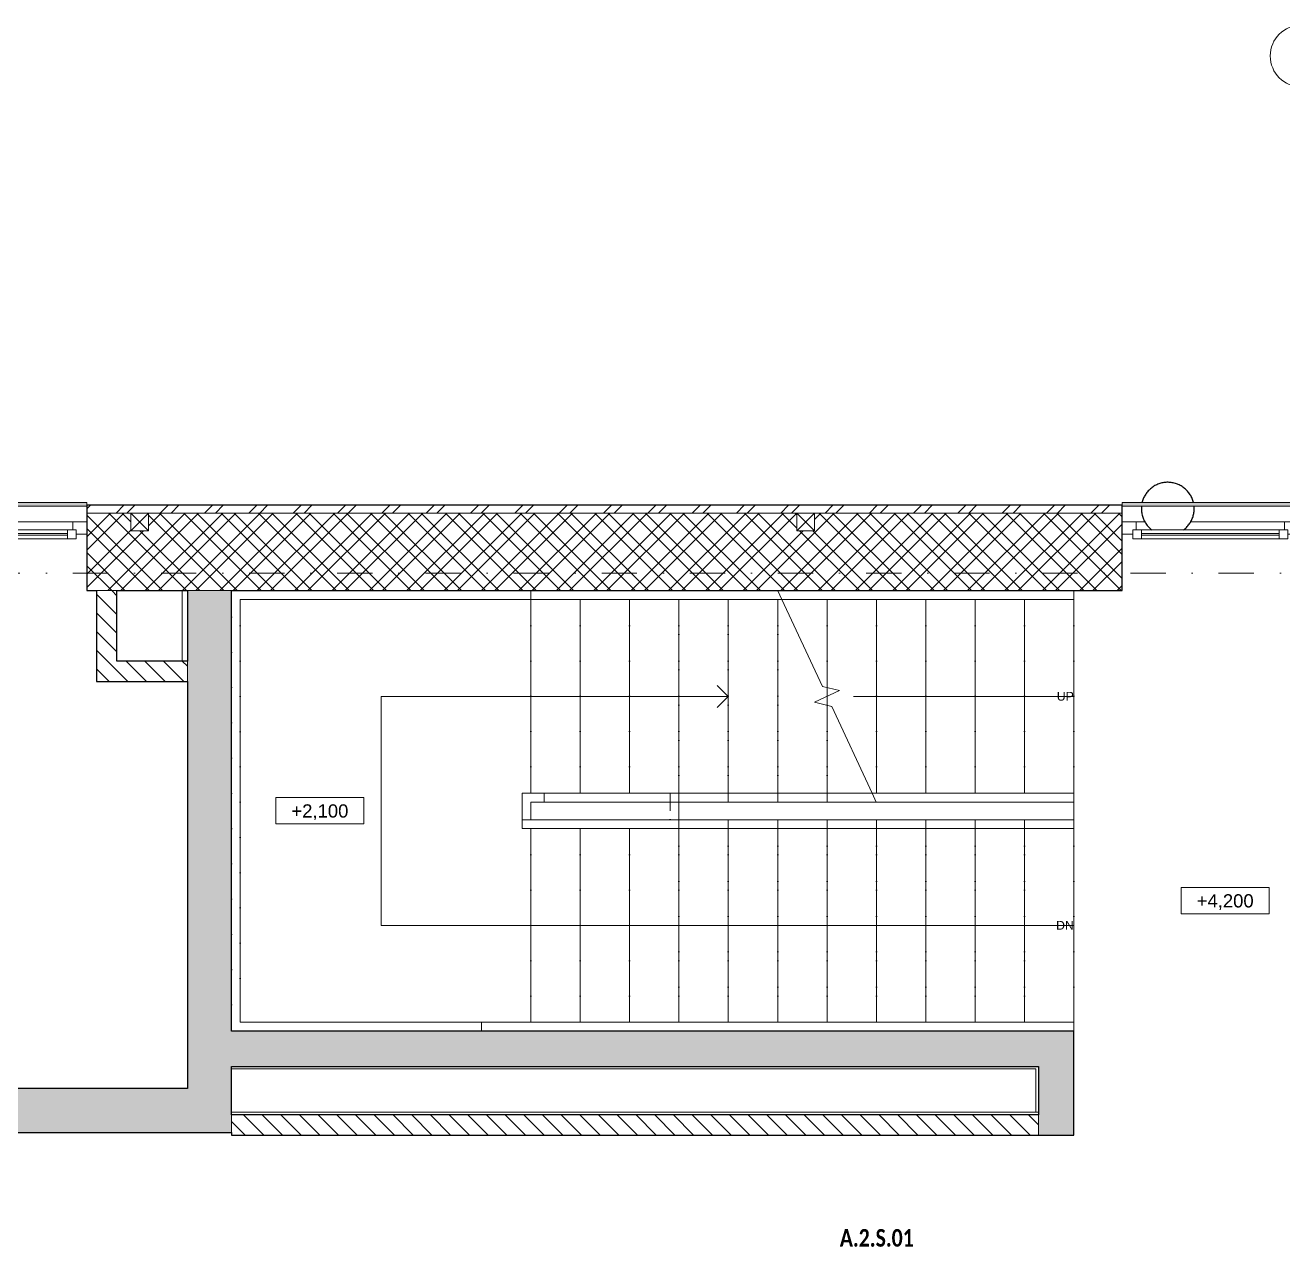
# Model space of a CAD drawing. Header units: millimetres. Extents: x -3417 to 49379, y -3604 to 14792.
# Drawn here: x 8960 to 16096, y 7825 to 14760 of the extents above; entities that cross this region are included whole.
import ezdxf

# ---------------------------------------------------------------- set-up
doc = ezdxf.new("R2010")
doc.units = ezdxf.units.MM
doc.linetypes.add('UDL_2NP_A$0$HA_DashDot_10mm-S3mm', pattern=[500, 200, -150, 0, -150])
doc.linetypes.add('UDL_2NP_A$0$HA_DashDot_4mm-S1mm', pattern=[200, 100, -50, 0, -50])
for name, color, linetype, lineweight in [('ABMV_det-koty 10', 140, 'Continuous', 5), ('UDL_2NP_A$0$A-AREA-____-IDEN', 252, 'Continuous', 9), ('UDL_2NP_A$0$A-FLOR-____-OTLN', 252, 'Continuous', 9), ('UDL_2NP_A$0$A-FLOR-HRAL-MBND', 252, 'UDL_2NP_A$0$HA_DashDot_4mm-S1mm', 9), ('UDL_2NP_A$0$A-FLOR-HRAL-OTLN', 252, 'Continuous', 9), ('UDL_2NP_A$0$A-GENM-____-OTLN', 252, 'Continuous', 9), ('UDL_2NP_A$0$A-GLAZ-____-MCUT', 252, 'Continuous', 5), ('UDL_2NP_A$0$A-GLAZ-____-OTLN', 252, 'Continuous', 5), ('UDL_2NP_A$0$A-WALL-____-MCUT', 252, 'Continuous', 9), ('UDL_2NP_A$0$A-WALL-____-PATT', 252, 'Continuous', 25), ('UDL_2NP_A$0$G-____-____-DIMS', 252, 'Continuous', 5), ('UDL_2NP_A$0$I-WALL-____-MCUT', 252, 'Continuous', 25), ('UDL_2NP_A$0$M-HVAC-DUCT-OTLN', 252, 'Continuous', 9), ('UDL_2NP_A$0$S-GRID-____-IDEN', 252, 'Continuous', 9), ('UDL_2NP_A$0$S-GRID-____-OTLN', 252, 'Continuous', 5), ('UDL_2NP_A$0$S-STRS-____-IDEN', 252, 'Continuous', 5), ('UDL_2NP_A$0$S-STRS-____-MBND', 252, 'UDL_2NP_A$0$HA_DashDot_4mm-S1mm', 9), ('UDL_2NP_A$0$S-STRS-____-OTLN', 252, 'Continuous', 9)]:
    doc.layers.add(name, color=color, linetype=linetype, lineweight=lineweight)
doc.styles.add('UDL_2NP_A$0$Arial', font='arial.ttf', dxfattribs={"height": 50})
doc.styles.add('UDL_2NP_A$0$Arial_2', font='arial.ttf', dxfattribs={"height": 75})
doc.styles.add('UDL_2NP_A$0$Calibri_B', font='calibrib.ttf', dxfattribs={"width": 0.8, "height": 100})
pattern_1 = [(135, (0, 0), (-53.033, -53.033), [])]

# ---------------------------------------------------------------- blocks, each defined once
blk = doc.blocks.new('UDL_2NP_A$0$Top Rail Type - Top Rail_Internal_-1380920-UDL_2NP-A')
at = {"layer": 'UDL_2NP_A$0$A-FLOR-HRAL-OTLN'}
for p, q in [((11830, 11499.6), (10180.4, 11499.6)), ((10180.4, 11499.6), (10180.4, 9100.4)), ((11830, 11549.6), (11830, 11499.6)), ((13253.7, 11499.6), (11830, 11499.6)), ((10180.4, 9100.4), (11550, 9100.4)), ((11550, 9050.4), (11550, 9100.4)), ((11550, 9100.4), (11830, 9100.4)), ((11830, 9100.4), (14910, 9100.4)), ((14910, 9100.4), (14910, 9050.4)), ((14910, 9050.4), (13150, 9050.4))]:
    blk.add_line(p, q, dxfattribs=at)
blk = doc.blocks.new('UDL_2NP_A$0$Top Rail Type - Top Rail_Internal_-V1-UDL_2NP-A')
at = {"layer": 'UDL_2NP_A$0$A-FLOR-HRAL-OTLN'}
for p, q in [((10180.4, 11499.6), (10180.4, 9100.4)), ((11830, 11499.6), (10180.4, 11499.6)), ((13253.7, 11499.6), (11830, 11499.6)), ((10180.4, 9100.4), (11550, 9100.4)), ((11550, 9100.4), (14910, 9100.4)), ((14910, 9100.4), (14910, 9050.4)), ((13150, 9050.4), (14910, 9050.4))]:
    blk.add_line(p, q, dxfattribs=at)
blk = doc.blocks.new('UDL_2NP_A$0$Top Rail Type - Top Rail_Internal_-1380936-UDL_2NP-A')
at = {"layer": 'UDL_2NP_A$0$A-FLOR-HRAL-OTLN'}
for p, q in [((11779.6, 10400.4), (11904.6, 10400.4)), ((11779.6, 10275.4), (11779.6, 10400.4)), ((11904.6, 10350.4), (11829.6, 10350.4)), ((11829.6, 10350.4), (11829.6, 10275.4)), ((11904.6, 10400.4), (13766.3, 10400.4)), ((11904.6, 10400.4), (11904.6, 10350.4)), ((13789.6, 10350.4), (11904.6, 10350.4)), ((11779.6, 10249.6), (11779.6, 10275.4)), ((11779.6, 10249.6), (11779.6, 10199.6)), ((11779.6, 10199.6), (11779.6, 10249.6)), ((11779.6, 10249.6), (14910, 10249.6)), ((11829.6, 10275.4), (11829.6, 10249.6)), ((14910, 10249.6), (14910, 10199.6)), ((14910, 10199.6), (11779.6, 10199.6))]:
    blk.add_line(p, q, dxfattribs=at)
blk = doc.blocks.new('UDL_2NP_A$0$Top Rail Type - Top Rail_Internal_-V2-UDL_2NP-A')
at = {"layer": 'UDL_2NP_A$0$A-FLOR-HRAL-OTLN'}
for p, q in [((11779.6, 10400.4), (11779.6, 10249.6)), ((11904.6, 10400.4), (11779.6, 10400.4)), ((11829.6, 10350.4), (11829.6, 10249.6)), ((11904.6, 10350.4), (11829.6, 10350.4)), ((13766.3, 10400.4), (11904.6, 10400.4)), ((13789.6, 10350.4), (11904.6, 10350.4)), ((11829.6, 10249.6), (14910, 10249.6)), ((14910, 10249.6), (14910, 10199.6)), ((11779.6, 10199.6), (14910, 10199.6))]:
    blk.add_line(p, q, dxfattribs=at)
blk = doc.blocks.new('UDL_2NP_A$0$Top Rail Type - Top Rail_Internal_-1382137-UDL_2NP-A')
at = {"layer": 'UDL_2NP_A$0$A-FLOR-HRAL-MBND'}
for p, q in [((10130.7, 11549.6), (10130.7, 9050.4)), ((12670, 11549.6), (10130.7, 11549.6)), ((10180.7, 11499.6), (10180.7, 9100.4)), ((12670, 11499.6), (10180.7, 11499.6)), ((13230.4, 11549.6), (12670, 11549.6)), ((13253.7, 11499.6), (12670, 11499.6)), ((10180.7, 9100.4), (12390, 9100.4)), ((12390, 9100.4), (14910, 9100.4)), ((14910, 9100.4), (14910, 9050.4)), ((10130.7, 9050.4), (12390, 9050.4)), ((12390, 9050.4), (14910, 9050.4))]:
    blk.add_line(p, q, dxfattribs=at)
at = {"layer": 'UDL_2NP_A$0$A-FLOR-HRAL-OTLN'}
for p, q in [((13230.4, 11549.6), (13253.7, 11499.6)), ((14910, 11549.6), (13230.4, 11549.6)), ((14910, 11499.6), (13253.7, 11499.6)), ((14910, 11499.6), (14910, 11549.6))]:
    blk.add_line(p, q, dxfattribs=at)
blk = doc.blocks.new('UDL_2NP_A$0$Top Rail Type - Top Rail_Internal_-1382153-UDL_2NP-A')
at = {"layer": 'UDL_2NP_A$0$A-FLOR-HRAL-MBND'}
for p, q in [((12619.6, 10400.4), (12619.6, 10199.6)), ((12744.6, 10400.4), (12619.6, 10400.4)), ((12669.6, 10350.4), (12669.6, 10249.6)), ((12744.6, 10350.4), (12669.6, 10350.4)), ((13766.3, 10400.4), (12744.6, 10400.4)), ((13789.6, 10350.4), (12744.6, 10350.4)), ((12669.6, 10249.6), (14910, 10249.6)), ((14910, 10249.6), (14910, 10199.6)), ((12619.6, 10199.6), (14910, 10199.6))]:
    blk.add_line(p, q, dxfattribs=at)
at = {"layer": 'UDL_2NP_A$0$A-FLOR-HRAL-OTLN'}
for p, q in [((13766.3, 10400.4), (13789.6, 10350.4)), ((14910, 10400.4), (13766.3, 10400.4)), ((14910, 10350.4), (13789.6, 10350.4)), ((14910, 10350.4), (14910, 10400.4))]:
    blk.add_line(p, q, dxfattribs=at)
blk = doc.blocks.new('UDL_2NP_A$0$HA_WD_SinglePanel - 1000x2400-1387701-UDL_2NP-A')
at = {"layer": 'UDL_2NP_A$0$A-GLAZ-____-MCUT'}
for p, q in [((-420, 170), (-500, 170)), ((-420, 125), (-420, 170)), ((500, 170), (420, 170)), ((420, 170), (420, 125)), ((-500, 100), (-440, 100)), ((-440, 75), (-440, 125)), ((-440, 125), (-390, 125)), ((-390, 75), (-440, 75)), ((-390, 125), (-390, 75)), ((390, 105), (-390, 105)), ((390, 95), (-390, 95)), ((390, 75), (390, 125)), ((390, 125), (440, 125)), ((440, 75), (390, 75)), ((440, 125), (440, 75)), ((440, 100), (500, 100))]:
    blk.add_line(p, q, dxfattribs=at)
at = {"layer": 'UDL_2NP_A$0$A-GLAZ-____-OTLN'}
for p, q in [((-370.2, 170), (-420, 170)), ((420, 170), (-124.7, 170)), ((440, 125), (-440, 125)), ((-440, 75), (-440, 125)), ((-440, 75), (440, 75)), ((390, 125), (-390, 125)), ((390, 75), (-390, 75)), ((440, 125), (440, 75))]:
    blk.add_line(p, q, dxfattribs=at)
blk = doc.blocks.new('UDL_2NP_A$0$HA_WD_SinglePanel - 1000x2400-V3-UDL_2NP-A')
at = {"layer": 'UDL_2NP_A$0$A-GLAZ-____-MCUT'}
for p, q in [((-420, 170), (-500, 170)), ((-420, 125), (-420, 170)), ((500, 170), (420, 170)), ((420, 170), (420, 125)), ((-500, 100), (-440, 100)), ((-440, 75), (-440, 125)), ((-440, 125), (-390, 125)), ((-390, 75), (-440, 75)), ((-390, 125), (-390, 75)), ((390, 105), (-390, 105)), ((390, 95), (-390, 95)), ((390, 75), (390, 125)), ((390, 125), (440, 125)), ((440, 75), (390, 75)), ((440, 125), (440, 75)), ((440, 100), (500, 100))]:
    blk.add_line(p, q, dxfattribs=at)
at = {"layer": 'UDL_2NP_A$0$A-GLAZ-____-OTLN'}
for p, q in [((-370.3, 170), (-420, 170)), ((420, 170), (-112.3, 170)), ((440, 125), (-440, 125)), ((-440, 75), (-440, 125)), ((-440, 75), (440, 75)), ((390, 125), (-390, 125)), ((390, 75), (-390, 75)), ((440, 125), (440, 75))]:
    blk.add_line(p, q, dxfattribs=at)
blk = doc.blocks.new('UDL_2NP_A$0$HA_GM_Shaft_Rectangle - Default-1554857-UDL_2NP-A')
at = {"layer": 'UDL_2NP_A$0$A-GENM-____-OTLN'}
for p, q in [((0, -245), (0, 0)), ((0, 0), (4565, 0)), ((4565, 0), (4565, -245)), ((4565, -245), (0, -245))]:
    blk.add_line(p, q, dxfattribs=at)
blk = doc.blocks.new('UDL_2NP_A$0$HA_GM_Shaft_Rectangle - Default-1545500-UDL_2NP-A')
at = {"layer": 'UDL_2NP_A$0$A-GENM-____-OTLN'}
for p, q in [((0, -400), (0, 0)), ((0, 0), (370.4, 0)), ((370.4, 0), (370.4, -400)), ((370.4, -400), (0, -400))]:
    blk.add_line(p, q, dxfattribs=at)
blk = doc.blocks.new('UDL_2NP_A$0$Railing - Railing-1645221-UDL_2NP-A')
at = {"layer": 'UDL_2NP_A$0$A-FLOR-HRAL-OTLN'}
blk.add_hatch(color=256, dxfattribs=at).paths.add_polyline_path([(9310, 12030), (9310, 12050), (8310, 12050), (8310, 12030), (9305.8, 12030)])
for p, q in [((8310, 12035), (8310, 12050)), ((9310, 12050), (8310, 12050)), ((8310, 12030), (9310, 12030)), ((9310, 12050), (9310, 12035))]:
    blk.add_line(p, q, dxfattribs=at)
blk = doc.blocks.new('UDL_2NP_A$0$Railing - Railing-1645365-UDL_2NP-A')
at = {"layer": 'UDL_2NP_A$0$A-FLOR-HRAL-OTLN'}
blk.add_hatch(color=256, dxfattribs=at).paths.add_polyline_path([(16185, 12030), (16185, 12050), (15185, 12050), (15185, 12030), (15872.7, 12030)])
for p, q in [((15185, 12035), (15185, 12050)), ((16185, 12050), (15185, 12050)), ((15185, 12030), (16185, 12030)), ((16185, 12050), (16185, 12035))]:
    blk.add_line(p, q, dxfattribs=at)
blk = doc.blocks.new('UDL_2NP_A$0$HA_GM_ProductsPlaceholder - LP31 - Prosklenné zabradlí-V16-UDL_2NP-A')
at = {"layer": 'UDL_2NP_A$0$A-GENM-____-OTLN', "lineweight": 25, "flags": 128}
for points in [[(145.8, 35), (145.7, 35.7), (144.2, 41.5), (142.4, 47.2), (140.4, 52.8), (138.2, 58.4), (135.7, 63.9), (133, 69.3), (130.2, 74.5), (127.1, 79.7), (123.8, 84.7), (120.3, 89.6), (116.6, 94.3), (112.8, 98.9), (108.7, 103.3), (104.5, 107.6), (100.1, 111.7), (95.6, 115.6), (90.9, 119.3), (86, 122.9), (81, 126.2), (75.9, 129.4), (70.7, 132.3), (65.4, 135), (59.9, 137.5), (54.4, 139.8), (48.7, 141.9), (43, 143.7), (37.2, 145.3), (31.4, 146.7), (25.5, 147.8), (19.6, 148.7), (13.6, 149.4), (7.6, 149.8), (1.6, 150), (-4.4, 149.9), (-10.4, 149.6), (-16.3, 149.1), (-22.3, 148.3), (-28.2, 147.3), (-34.1, 146.1), (-39.9, 144.6), (-45.6, 142.9), (-51.3, 140.9), (-56.9, 138.8), (-62.4, 136.4), (-67.8, 133.8), (-73.1, 131), (-78.3, 127.9), (-83.4, 124.7), (-88.3, 121.3), (-93.1, 117.6), (-97.7, 113.8), (-102.2, 109.8), (-106.5, 105.7), (-110.6, 101.3), (-114.6, 96.8), (-118.4, 92.2), (-121.9, 87.3), (-125.3, 82.4), (-128.5, 77.3), (-131.5, 72.1), (-134.3, 66.8), (-136.9, 61.4), (-139.2, 55.9), (-141.3, 50.2), (-143.2, 44.6), (-144.9, 38.8), (-145.8, 35)], [(-149.2, 15), (-149.7, 9.2), (-150, 3.2), (-150, 0)], [(-150, 0), (-149.9, -6), (-149.5, -12), (-148.9, -18), (-148.1, -23.9), (-147, -29.8), (-145.7, -35.7), (-144.2, -41.5), (-142.4, -47.2), (-140.4, -52.8), (-138.2, -58.4), (-135.7, -63.9), (-133, -69.3), (-130.2, -74.5), (-127.1, -79.7), (-123.8, -84.7), (-120.3, -89.6), (-116.6, -94.3), (-112.8, -98.9), (-108.7, -103.3), (-104.5, -107.6), (-100.1, -111.7), (-95.6, -115.6), (-90.9, -119.3), (-90, -120)], [(90, -120), (93.1, -117.6), (97.7, -113.8), (102.2, -109.8), (106.5, -105.7), (110.6, -101.3), (114.6, -96.8), (118.4, -92.2), (121.9, -87.3), (125.3, -82.4), (128.5, -77.3), (131.5, -72.1), (134.3, -66.8), (136.9, -61.4), (139.2, -55.9), (141.3, -50.2), (143.2, -44.6), (144.9, -38.8), (146.3, -33), (147.5, -27.1), (148.5, -21.2), (149.2, -15.2), (149.7, -9.2), (150, -3.2), (150, 0)], [(150, 0), (149.9, 6), (149.5, 12), (149.2, 15)]]:
    blk.add_lwpolyline(points, dxfattribs=at)
blk = doc.blocks.new('UDL_2NP_A$0$Grid - Radius 3_5mm-353793-UDL_2NP-A')
at = {"layer": 'UDL_2NP_A$0$S-GRID-____-IDEN'}
blk.add_circle((0, 0), 3.5, dxfattribs=at)
blk = doc.blocks.new('UDL_2NP_A$0$Spot Elevations - Generic-448778-UDL_2NP-A')
at = {"layer": 'UDL_2NP_A$0$G-____-____-DIMS', "lineweight": 9}
for p, q in [((-5, 0), (-5, 3)), ((-5, 3), (5, 3)), ((5, 3), (5, 0)), ((5, 0), (-5, 0))]:
    blk.add_line(p, q, dxfattribs=at)
blk = doc.blocks.new('UDL_2NP_A')
at = {"layer": 'UDL_2NP_A$0$A-WALL-____-PATT', "lineweight": 5}
h = blk.add_hatch(dxfattribs=at)
h.set_pattern_fill('FP_5', color=256, style=0, pattern_type=2)
h.set_pattern_definition([(45, (0, 0), (-125.7236, 125.7236), []), (45, (0, 190.5), (-125.7236, 125.7236), [])])
h.paths.add_polyline_path([(549.8, 11990), (4435, 11990), (4435, 12035), (-385, 12035), (-385, 11990), (200, 11990)])
h.paths.add_polyline_path([(6435, 11990), (8310, 11990), (8310, 12035), (6435, 12035)])
h.paths.add_polyline_path([(9310, 11990), (15185, 11990), (15185, 12035), (9310, 12035)])
h.paths.add_polyline_path([(22500, 11990), (22545, 11990), (22545, 12035), (16185, 12035), (16185, 11990), (22439.7, 11990)])
h = blk.add_hatch(dxfattribs=at)
h.set_pattern_fill('FP_2', color=256, style=0, pattern_type=2)
h.set_pattern_definition([(45, (0, 0), (-106.066, 106.066), []), (45, (75, 0), (-106.066, 106.066), []), (315, (0, 0), (106.066, 106.066), []), (315, (75, 0), (106.066, 106.066), [])])
h.paths.add_polyline_path([(9365, 11550), (15185, 11550), (15185, 11990), (13438.7, 11990), (13438.7, 11890.1), (13338.7, 11890.1), (13338.7, 11990), (9310, 11990), (9310, 11550)])
h.paths.add_polyline_path([(6435, 11550), (8310, 11550), (8310, 11990), (6435, 11990)])
h.paths.add_polyline_path([(100, 11550), (4435, 11550), (4435, 11990), (200, 11990), (200, 11890), (100, 11890)])
h.paths.add_polyline_path([(22060, 11550), (22500, 11550), (22500, 11990), (16185, 11990), (16185, 11550), (19560, 11550)])
h.paths.add_polyline_path([(9659.9, 11889.9), (9559.9, 11889.9), (9559.9, 11989.9), (9659.9, 11989.9)])
h.paths.add_polyline_path([(19460, 11890), (19460, 11990), (19560, 11990), (19560, 11890)])
h = blk.add_hatch(dxfattribs=at)
h.set_pattern_fill('FP_1', color=256, style=0, pattern_type=2)
h.set_pattern_definition(pattern_1)
h.paths.add_polyline_path([(9480, 11035), (9480, 11550), (9365, 11550), (9365, 11035)])
at = {"layer": 'UDL_2NP_A$0$A-WALL-____-PATT', "lineweight": 9}
for points in [[(10130.4, 8475), (10130.4, 11550), (9880.4, 11550), (9880.4, 8475)], [(10130.4, 8850), (14710, 8850), (14710, 9050), (10130.4, 9050)], [(14910, 8460), (14910, 9050), (14710, 9050), (14710, 8460)], [(6710, 8475), (9880.4, 8475), (9880.4, 8725), (6460, 8725), (6460, 8475)]]:
    blk.add_hatch(color=256, dxfattribs=at).paths.add_polyline_path(points)
at = {"layer": 'UDL_2NP_A$0$A-WALL-____-PATT', "lineweight": 5}
h = blk.add_hatch(dxfattribs=at)
h.set_pattern_fill('FP_1', color=256, style=0, pattern_type=2)
h.set_pattern_definition(pattern_1)
h.paths.add_polyline_path([(9880.4, 11035), (9880.4, 11150), (9480, 11150), (9480, 11035)])
h = blk.add_hatch(dxfattribs=at)
h.set_pattern_fill('FP_1', color=256, style=0, pattern_type=2)
h.set_pattern_definition(pattern_1)
h.paths.add_polyline_path([(14710, 8460), (14710, 8575), (10130.4, 8575), (10130.4, 8460), (13683.7, 8460)])
at = {"layer": 'UDL_2NP_A$0$A-FLOR-____-OTLN'}
for p, q in [((9850, 11550), (9850, 11150)), ((10130.4, 11549.6), (13230.4, 11549.6)), ((14910, 10350), (14910, 10249.6)), ((14910, 10199.6), (14910, 9100.4)), ((13150.5, 9050.4), (10130.4, 9050.4)), ((14710, 8590), (10130.4, 8590))]:
    blk.add_line(p, q, dxfattribs=at)
at = {"layer": 'UDL_2NP_A$0$A-WALL-____-MCUT', "lineweight": 25}
for p, q in [((9310, 12035), (9310, 11550)), ((15185, 12035), (9310, 12035)), ((15185, 11550), (15185, 12035)), ((9310, 11550), (9365, 11550)), ((9480, 11550), (9880.4, 11550)), ((10130.4, 11550), (15185, 11550))]:
    blk.add_line(p, q, dxfattribs=at)
at = {"layer": 'UDL_2NP_A$0$A-WALL-____-MCUT'}
for p, q in [((13338.7, 11990), (9310, 11990)), ((15185, 11990), (13438.7, 11990)), ((9480, 11550), (9365, 11550)), ((10130.4, 11550), (9880.4, 11550)), ((9880.4, 11035), (9880.4, 11150)), ((10130.4, 8575), (10130.4, 8475)), ((14710, 8460), (14710, 8575))]:
    blk.add_line(p, q, dxfattribs=at)
at = {"layer": 'UDL_2NP_A$0$I-WALL-____-MCUT'}
for p, q in [((9365, 11550), (9365, 11035)), ((9480, 11150), (9480, 11550)), ((9880.4, 11550), (9880.4, 11150)), ((10130.4, 9050), (10130.4, 11550)), ((9880.4, 11150), (9480, 11150)), ((9365, 11035), (9880.4, 11035)), ((9880.4, 11035), (9880.4, 8725)), ((14910, 9050), (10130.4, 9050)), ((14910, 8460), (14910, 9050)), ((10130.4, 8575), (10130.4, 8850)), ((10130.4, 8850), (14710, 8850)), ((14710, 8850), (14710, 8575)), ((9880.4, 8725), (6575, 8725)), ((14710, 8575), (10130.4, 8575)), ((6710, 8475), (10130.4, 8475)), ((10130.4, 8475), (10130.4, 8460)), ((10130.4, 8460), (14910, 8460))]:
    blk.add_line(p, q, dxfattribs=at)
at = {"layer": 'UDL_2NP_A$0$M-HVAC-DUCT-OTLN', "lineweight": 5}
for p, q in [((9559.9, 11989.9), (9659.9, 11889.9)), ((9559.9, 11889.9), (9659.9, 11989.9)), ((9559.9, 11989.9), (9659.9, 11989.9)), ((9559.9, 11889.9), (9559.9, 11989.9)), ((9659.9, 11989.9), (9659.9, 11889.9)), ((13338.7, 11990.1), (13438.7, 11890.1)), ((13338.7, 11890.1), (13438.7, 11990.1)), ((13338.7, 11990.1), (13438.7, 11990.1)), ((13338.7, 11890.1), (13338.7, 11990.1)), ((13438.7, 11990.1), (13438.7, 11890.1)), ((9659.9, 11889.9), (9559.9, 11889.9)), ((13438.7, 11890.1), (13338.7, 11890.1))]:
    blk.add_line(p, q, dxfattribs=at)
at = {"layer": 'UDL_2NP_A$0$S-GRID-____-OTLN', "linetype": 'UDL_2NP_A$0$HA_DashDot_10mm-S3mm', "lineweight": 9}
blk.add_line((25434, 11650), (-1817.2, 11650), dxfattribs=at)
at = {"layer": 'UDL_2NP_A$0$S-STRS-____-MBND'}
for p, q in [((10130.3, 11550), (10130.3, 9050)), ((12670, 11550), (10130.3, 11550)), ((12670, 10350), (12670, 11550)), ((13230.2, 11550), (12670, 11550)), ((12670, 10350), (12670, 11550)), ((12950, 10350), (12950, 11550)), ((12950, 10350), (12950, 11550)), ((13230, 10350), (13230, 11550)), ((13230, 10350), (13230, 11550)), ((13510, 10950), (13510, 11000.2)), ((13510, 10950), (13510, 11000.2)), ((13510, 10350), (13510, 10899.8)), ((13510, 10350), (13510, 10899.8)), ((12670, 10250), (12670, 10350)), ((13789.8, 10350), (12670, 10350)), ((12670, 10250), (12670, 9050)), ((12670, 10250), (14910, 10250)), ((12670, 10250), (12670, 9050)), ((12950, 10250), (12950, 9050)), ((12950, 10250), (12950, 9050)), ((13230, 10250), (13230, 9050)), ((13230, 10250), (13230, 9050)), ((13510, 10250), (13510, 9050)), ((13510, 10250), (13510, 9050)), ((13790, 10250), (13790, 9050)), ((13790, 10250), (13790, 9050)), ((14070, 10250), (14070, 9050)), ((14070, 10250), (14070, 9050)), ((14350, 10250), (14350, 9050)), ((14350, 10250), (14350, 9050)), ((14630, 10250), (14630, 9050)), ((14630, 10250), (14630, 9050)), ((14910, 10250), (14910, 9050)), ((10130.3, 9050), (12670, 9050)), ((12670, 9050), (14910, 9050))]:
    blk.add_line(p, q, dxfattribs=at)
at = {"layer": 'UDL_2NP_A$0$S-STRS-____-MBND', "linetype": 'Continuous', "lineweight": 5}
for p, q in [((13253.7, 11499.6), (13483.6, 11006.6)), ((13483.6, 11006.6), (13580.8, 10983)), ((13580.8, 10983), (13439.2, 10917)), ((13439.2, 10917), (13536.4, 10893.4)), ((13536.4, 10893.4), (13766.3, 10400.4))]:
    blk.add_line(p, q, dxfattribs=at)
at = {"layer": 'UDL_2NP_A$0$S-STRS-____-OTLN'}
for p, q in [((11830, 10400.4), (11830, 11499.6)), ((12110, 10400.4), (12110, 11499.6)), ((12390, 10400.4), (12390, 11499.6)), ((12670, 10400.4), (12670, 11499.6)), ((12950, 10400.4), (12950, 11499.6)), ((13230, 10400.4), (13230, 11499.6)), ((13510, 11000.2), (13510, 11499.6)), ((13790, 10400.4), (13790, 11499.6)), ((14070, 10400.4), (14070, 11499.6)), ((14350, 10400.4), (14350, 11499.6)), ((14630, 10400.4), (14630, 11499.6)), ((14910, 10400.4), (14910, 11499.6)), ((13510, 10950), (13510, 11000.2)), ((13510, 10899.8), (13510, 10950)), ((13510, 10400.4), (13510, 10899.8)), ((11830, 10250), (11830, 10350)), ((12110, 10350), (11830, 10350)), ((12390, 10350), (12110, 10350)), ((12670, 10350), (12390, 10350)), ((12950, 10350), (12670, 10350)), ((13230, 10350), (12950, 10350)), ((13510, 10350), (13230, 10350)), ((13789.8, 10350), (13510, 10350)), ((13790, 10350), (13789.8, 10350)), ((14070, 10350), (13790, 10350)), ((14350, 10350), (14070, 10350)), ((14630, 10350), (14350, 10350)), ((14910, 10350), (14630, 10350)), ((11830, 10250), (12110, 10250)), ((12110, 10250), (12390, 10250)), ((12390, 10250), (12670, 10250)), ((12670, 10250), (12950, 10250)), ((12950, 10250), (13230, 10250)), ((13230, 10250), (13510, 10250)), ((13510, 10250), (13790, 10250)), ((13790, 10250), (14070, 10250)), ((14070, 10250), (14350, 10250)), ((14350, 10250), (14630, 10250)), ((14630, 10250), (14910, 10250)), ((11830, 10199.6), (11830, 9100.4)), ((12110, 10199.6), (12110, 9100.4)), ((12390, 10199.6), (12390, 9100.4)), ((12670, 10199.6), (12670, 9100.4)), ((12950, 10199.6), (12950, 9100.4)), ((13230, 10199.6), (13230, 9100.4)), ((13510, 10199.6), (13510, 9100.4)), ((13790, 10199.6), (13790, 9100.4)), ((14070, 10199.6), (14070, 9100.4)), ((14350, 10199.6), (14350, 9100.4)), ((14630, 10199.6), (14630, 9100.4)), ((14910, 10199.6), (14910, 9100.4))]:
    blk.add_line(p, q, dxfattribs=at)
at = {"layer": 'UDL_2NP_A$0$S-STRS-____-OTLN', "linetype": 'UDL_2NP_A$0$HA_DashDot_4mm-S1mm'}
for p, q in [((11830, 10400.4), (11830, 11499.6)), ((12110, 10400.4), (12110, 11499.6)), ((12390, 10400.4), (12390, 11499.6)), ((12670, 10400.4), (12670, 11499.6)), ((12950, 10400.4), (12950, 11499.6)), ((13230, 10400.4), (13230, 11499.6)), ((13510, 11000.2), (13510, 11499.6)), ((13790, 10400.4), (13790, 11499.6)), ((14070, 10400.4), (14070, 11499.6)), ((14350, 10400.4), (14350, 11499.6)), ((14630, 10400.4), (14630, 11499.6)), ((14910, 10400.4), (14910, 11499.6)), ((13510, 10950), (13510, 11000.2)), ((13510, 10899.8), (13510, 10950)), ((13510, 10400.4), (13510, 10899.8)), ((11830, 10199.6), (11830, 9100.4)), ((12110, 10199.6), (12110, 9100.4)), ((12390, 10199.6), (12390, 9100.4)), ((12670, 10199.6), (12670, 9100.4)), ((12950, 10199.6), (12950, 9100.4)), ((13230, 10199.6), (13230, 9100.4)), ((13510, 10199.6), (13510, 9100.4)), ((13790, 10199.6), (13790, 9100.4)), ((14070, 10199.6), (14070, 9100.4)), ((14350, 10199.6), (14350, 9100.4)), ((14630, 10199.6), (14630, 9100.4))]:
    blk.add_line(p, q, dxfattribs=at)
at = {"layer": 'UDL_2NP_A$0$S-STRS-____-OTLN', "lineweight": 5}
for p, q in [((12950, 10950), (12887.5, 11012.5)), ((10980, 10950), (10980, 9650)), ((11830, 10950), (10980, 10950)), ((12110, 10950), (11830, 10950)), ((12390, 10950), (12110, 10950)), ((12670, 10950), (12390, 10950)), ((12950, 10950), (12670, 10950)), ((12950, 10950), (12887.5, 10887.5)), ((13790, 10950), (13660, 10950)), ((14070, 10950), (13790, 10950)), ((14350, 10950), (14070, 10950)), ((14630, 10950), (14350, 10950)), ((14910, 10950), (14630, 10950)), ((10980, 9650), (11830, 9650)), ((11830, 9650), (12110, 9650)), ((12110, 9650), (12390, 9650)), ((12390, 9650), (12670, 9650)), ((12670, 9650), (12950, 9650)), ((12950, 9650), (13230, 9650)), ((13230, 9650), (13510, 9650)), ((13510, 9650), (13790, 9650)), ((13790, 9650), (14070, 9650)), ((14070, 9650), (14350, 9650)), ((14350, 9650), (14630, 9650)), ((14630, 9650), (14910, 9650))]:
    blk.add_line(p, q, dxfattribs=at)
at = {"layer": 'UDL_2NP_A$0$A-FLOR-HRAL-OTLN'}
for name in ['UDL_2NP_A$0$Railing - Railing-1645221-UDL_2NP-A', 'UDL_2NP_A$0$Railing - Railing-1645365-UDL_2NP-A', 'UDL_2NP_A$0$Top Rail Type - Top Rail_Internal_-1382137-UDL_2NP-A', 'UDL_2NP_A$0$Top Rail Type - Top Rail_Internal_-1380920-UDL_2NP-A', 'UDL_2NP_A$0$Top Rail Type - Top Rail_Internal_-V1-UDL_2NP-A', 'UDL_2NP_A$0$Top Rail Type - Top Rail_Internal_-1380936-UDL_2NP-A', 'UDL_2NP_A$0$Top Rail Type - Top Rail_Internal_-V2-UDL_2NP-A', 'UDL_2NP_A$0$Top Rail Type - Top Rail_Internal_-1382153-UDL_2NP-A']:
    blk.add_blockref(name, (0, 0), dxfattribs=at)
at = {"layer": 'UDL_2NP_A$0$A-GENM-____-OTLN'}
blk.add_blockref('UDL_2NP_A$0$HA_GM_ProductsPlaceholder - LP31 - Prosklenné zabradlí-V16-UDL_2NP-A', (15443.5, 12015), dxfattribs=at)
at = {"layer": 'UDL_2NP_A$0$A-GENM-____-OTLN', "lineweight": 5}
for name, p in [('UDL_2NP_A$0$HA_GM_Shaft_Rectangle - Default-1545500-UDL_2NP-A', (9480, 11550)), ('UDL_2NP_A$0$HA_GM_Shaft_Rectangle - Default-1554857-UDL_2NP-A', (10130, 8835))]:
    blk.add_blockref(name, p, dxfattribs=at)
at = {"layer": 'UDL_2NP_A$0$A-GLAZ-____-OTLN'}
for name, p in [('UDL_2NP_A$0$HA_WD_SinglePanel - 1000x2400-1387701-UDL_2NP-A', (8810, 11770)), ('UDL_2NP_A$0$HA_WD_SinglePanel - 1000x2400-V3-UDL_2NP-A', (15685, 11770))]:
    blk.add_blockref(name, p, dxfattribs=at)
at = {"layer": 'UDL_2NP_A$0$G-____-____-DIMS', "lineweight": 9, "xscale": 49.99999999999998, "yscale": 49.99999999999998, "zscale": 49.99999999999998}
for p in [(10631.8, 10226.2), (15768.6, 9716)]:
    blk.add_blockref('UDL_2NP_A$0$Spot Elevations - Generic-448778-UDL_2NP-A', p, dxfattribs=at)
at = {"layer": 'UDL_2NP_A$0$S-GRID-____-IDEN', "xscale": 49.99999999999998, "yscale": 49.99999999999998, "zscale": 49.99999999999998}
blk.add_blockref('UDL_2NP_A$0$Grid - Radius 3_5mm-353793-UDL_2NP-A', (16200, 14584.9), dxfattribs=at)
at = {"layer": 'UDL_2NP_A$0$A-AREA-____-IDEN', "lineweight": 5, "insert": (13582.4, 7926.4), "char_height": 100, "width": 522.7, "attachment_point": 1, "style": 'UDL_2NP_A$0$Calibri_B'}
blk.add_mtext('A.2.S.01', dxfattribs=at)
at = {"layer": 'UDL_2NP_A$0$S-STRS-____-IDEN', "char_height": 50, "attachment_point": 1, "line_spacing_factor": 0.941778, "style": 'UDL_2NP_A$0$Arial'}
for s, insert, width in [('UP', (14813.5, 10975.7), 115.839), ('DN', (14809.5, 9675.7), 120.548)]:
    blk.add_mtext(s, dxfattribs=dict(at, insert=insert, width=width))
at = {"layer": 'UDL_2NP_A$0$G-____-____-DIMS', "lineweight": 9, "char_height": 75, "width": 386.567, "attachment_point": 1, "line_spacing_factor": 0.941778, "style": 'UDL_2NP_A$0$Arial_2', "bg_fill": 3, "box_fill_scale": 1.25, "bg_fill_color": 256, "bg_fill_true_color": 13158600, "bg_fill_transparency": 0}
for s, insert in [('+2,100', (10470.7, 10337.1)), ('+4,200', (15607.5, 9826.9))]:
    blk.add_mtext(s, dxfattribs=dict(at, insert=insert))

msp = doc.modelspace()

# ---------------------------------------------------------------- block references
at = {"layer": 'ABMV_det-koty 10'}
msp.add_blockref('UDL_2NP_A', (0, 0), dxfattribs=at)

doc.saveas('drawing.dxf')
